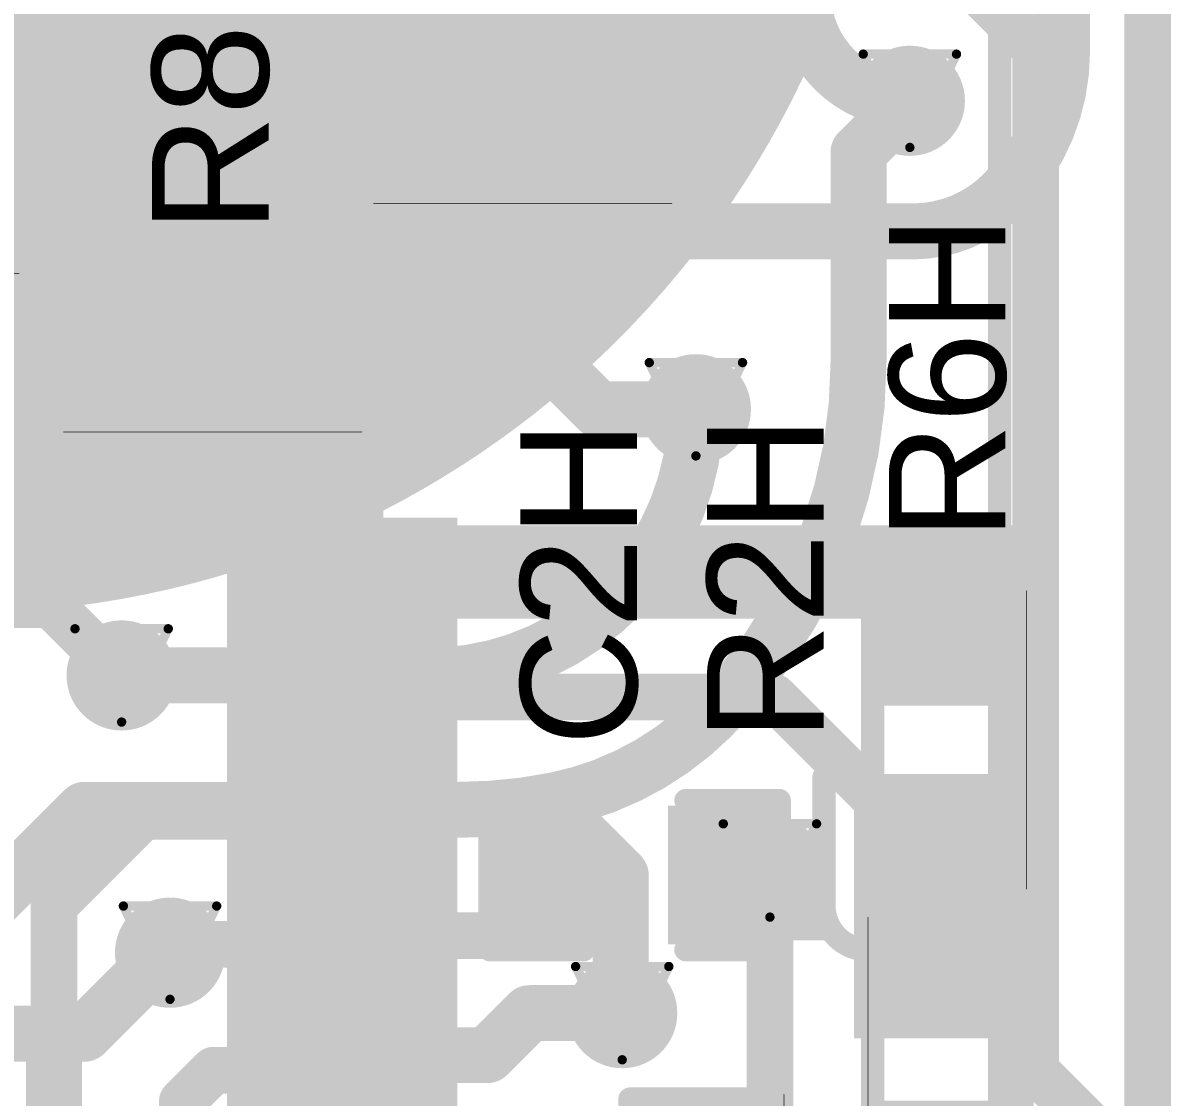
# Model space of a CAD drawing. Header units: inches. Extents: x -3.9 to 9.5, y -7 to 2.6.
# Drawn here: x 4.3443 to 4.5905, y -4.7644 to -4.5341 of the extents above; entities that cross this region are included whole.
import ezdxf

# ---------------------------------------------------------------- set-up
doc = ezdxf.new("R2010")
doc.units = ezdxf.units.IN
doc.header["$MEASUREMENT"] = 0
for name, color, linetype in [('Board Outline', 216, 'Continuous'), ('Bottom Layer', 5, 'Continuous'), ('Bottom Overlay', 54, 'Continuous'), ('Bottom Paste', 16, 'Continuous'), ('Bottom Solder', 6, 'Continuous'), ('Dimension', 6, 'Continuous'), ('Drill Drawing', 1, 'Continuous'), ('Top Layer', 1, 'Continuous'), ('Top Overlay', 2, 'Continuous'), ('Top Paste', 8, 'Continuous'), ('Top Solder', 216, 'Continuous'), ('Via Holes', 16, 'Continuous')]:
    doc.layers.add(name, color=color, linetype=linetype)
doc.styles.add('Arial', font='', dxfattribs={"height": 0.2})
doc.styles.get('Arial').set_extended_font_data('Arial')

# ---------------------------------------------------------------- blocks, each defined once
blk = doc.blocks.new('14_TSSOP_34')
at = {"layer": 'Top Layer'}
for points in [[(-0.1299212, 0.03444885), (-0.0885826, 0.03444885), (-0.0885826, 0.01673235), (-0.1299212, 0.01673235)], [(-0.1299212, 0.00885825), (-0.0885826, 0.00885825), (-0.0885826, -0.00885825), (-0.1299212, -0.00885825)], [(-0.1299212, -0.01673225), (-0.0885826, -0.01673225), (-0.0885826, -0.03444875), (-0.1299212, -0.03444875)], [(-0.1299212, -0.04232285), (-0.0885826, -0.04232285), (-0.0885826, -0.06003935), (-0.1299212, -0.06003935)], [(-0.1299212, -0.06791335), (-0.0885826, -0.06791335), (-0.0885826, -0.08562985), (-0.1299212, -0.08562985)]]:
    blk.add_hatch(color=1, dxfattribs=at).paths.add_polyline_path(points)
at = {"layer": 'Top Paste'}
for points in [[(-0.1299212, 0.03444885), (-0.0885826, 0.03444885), (-0.0885826, 0.01673235), (-0.1299212, 0.01673235)], [(-0.1299212, 0.00885825), (-0.0885826, 0.00885825), (-0.0885826, -0.00885825), (-0.1299212, -0.00885825)], [(-0.1299212, -0.01673225), (-0.0885826, -0.01673225), (-0.0885826, -0.03444875), (-0.1299212, -0.03444875)], [(-0.1299212, -0.04232285), (-0.0885826, -0.04232285), (-0.0885826, -0.06003935), (-0.1299212, -0.06003935)], [(-0.1299212, -0.06791335), (-0.0885826, -0.06791335), (-0.0885826, -0.08562985), (-0.1299212, -0.08562985)]]:
    blk.add_hatch(color=8, dxfattribs=at).paths.add_polyline_path(points)
at = {"layer": 'Top Solder'}
for points in [[(-0.1339212, 0.03844885), (-0.0845826, 0.03844885), (-0.0845826, 0.01273235), (-0.1339212, 0.01273235)], [(-0.1339212, 0.01285825), (-0.0845826, 0.01285825), (-0.0845826, -0.01285825), (-0.1339212, -0.01285825)], [(-0.1339212, -0.01273225), (-0.0845826, -0.01273225), (-0.0845826, -0.03844875), (-0.1339212, -0.03844875)], [(-0.1339212, -0.03832285), (-0.0845826, -0.03832285), (-0.0845826, -0.06403935), (-0.1339212, -0.06403935)], [(-0.1339212, -0.06391335), (-0.0845826, -0.06391335), (-0.0845826, -0.08962985), (-0.1339212, -0.08962985)]]:
    blk.add_hatch(color=216, dxfattribs=at).paths.add_polyline_path(points)
at = {"layer": 'Top Overlay'}
for points in [[(-0.09, -0.0919999, 0.005, 0.005, 0), (-0.09, -0.0999999, 0.005, 0.005, 0)], [(0.0900001, -0.0999999, 0.005, 0.005, 0), (-0.09, -0.0999999, 0.005, 0.005, 0)]]:
    blk.add_lwpolyline(points, format="xyseb", dxfattribs=at)
for points in [[(-0.09125, -0.0919999, 0.0025, 0.0025, 1), (-0.08875, -0.0919999, 0.0025, 0.0025, 1)], [(-0.09125, -0.0999999, 0.0025, 0.0025, 1), (-0.08875, -0.0999999, 0.0025, 0.0025, 1)], [(-0.09125, -0.0999999, 0.0025, 0.0025, 1), (-0.08875, -0.0999999, 0.0025, 0.0025, 1)]]:
    blk.add_lwpolyline(points, format="xyseb", close=True, dxfattribs=at)
blk = doc.blocks.new('S______B______0402_48')
at = {"layer": 'Top Layer'}
for points in [[(-0.0275, -0.0125), (-0.0275, 0.0125), (-0.009499999999999998, 0.0125), (-0.009500000000000001, -0.0125)], [(0.009499999999999998, -0.0125), (0.009500000000000001, 0.0125), (0.0275, 0.0125), (0.0275, -0.0125)]]:
    blk.add_hatch(color=1, dxfattribs=at).paths.add_polyline_path(points)
at = {"layer": 'Top Paste'}
for points in [[(-0.0275, -0.0125), (-0.0275, 0.0125), (-0.009499999999999998, 0.0125), (-0.009500000000000001, -0.0125)], [(0.009499999999999998, -0.0125), (0.009500000000000001, 0.0125), (0.0275, 0.0125), (0.0275, -0.0125)]]:
    blk.add_hatch(color=8, dxfattribs=at).paths.add_polyline_path(points)
at = {"layer": 'Top Solder'}
for points in [[(-0.0296654, -0.0146654), (-0.0296654, 0.0146654), (-0.007334599999999998, 0.0146654), (-0.007334600000000002, -0.0146654)], [(0.007334599999999998, -0.0146654), (0.007334600000000002, 0.0146654), (0.0296654, 0.0146654), (0.0296654, -0.0146654)]]:
    blk.add_hatch(color=216, dxfattribs=at).paths.add_polyline_path(points)
at = {"layer": 'Top Overlay'}
for points in [[(-0.031, -0.016, 0.005, 0.005, 0), (-0.031, 0.016, 0.005, 0.005, 0)], [(-0.031, 0.016, 0.005, 0.005, 0), (0.031, 0.016, 0.005, 0.005, 0)], [(0.031, -0.016, 0.005, 0.005, 0), (0.031, 0.016, 0.005, 0.005, 0)], [(-0.031, -0.016, 0.005, 0.005, 0), (0.031, -0.016, 0.005, 0.005, 0)], [(-0.032, -0.017, 0.000127, 0.000127, 0), (0.032, -0.017, 0.000127, 0.000127, 0)]]:
    blk.add_lwpolyline(points, format="xyseb", dxfattribs=at)
for points in [[(-0.03225, 0.016, 0.0025, 0.0025, 1), (-0.02975, 0.016, 0.0025, 0.0025, 1)], [(-0.03225, 0.016, 0.0025, 0.0025, 1), (-0.02975, 0.016, 0.0025, 0.0025, 1)], [(0.02975, 0.016, 0.0025, 0.0025, 1), (0.03225, 0.016, 0.0025, 0.0025, 1)], [(0.02975, 0.016, 0.0025, 0.0025, 1), (0.03225, 0.016, 0.0025, 0.0025, 1)], [(-0.03225, -0.016, 0.0025, 0.0025, 1), (-0.02975, -0.016, 0.0025, 0.0025, 1)], [(-0.03225, -0.016, 0.0025, 0.0025, 1), (-0.02975, -0.016, 0.0025, 0.0025, 1)], [(0.02975, -0.016, 0.0025, 0.0025, 1), (0.03225, -0.016, 0.0025, 0.0025, 1)], [(0.02975, -0.016, 0.0025, 0.0025, 1), (0.03225, -0.016, 0.0025, 0.0025, 1)], [(-0.0320317, -0.017, 6.35e-05, 6.35e-05, 1), (-0.0319683, -0.017, 6.35e-05, 6.35e-05, 1)], [(0.0319683, -0.017, 6.35e-05, 6.35e-05, 1), (0.0320317, -0.017, 6.35e-05, 6.35e-05, 1)]]:
    blk.add_lwpolyline(points, format="xyseb", close=True, dxfattribs=at)
blk = doc.blocks.new('R__0402_125')
at = {"layer": 'Top Layer'}
for points in [[(-0.0275, -0.0125), (-0.0275, 0.0125), (-0.009499999999999998, 0.0125), (-0.009500000000000001, -0.0125)], [(0.009499999999999998, -0.0125), (0.009500000000000001, 0.0125), (0.0275, 0.0125), (0.0275, -0.0125)]]:
    blk.add_hatch(color=1, dxfattribs=at).paths.add_polyline_path(points)
at = {"layer": 'Top Paste'}
for points in [[(-0.0275, -0.0125), (-0.0275, 0.0125), (-0.009499999999999998, 0.0125), (-0.009500000000000001, -0.0125)], [(0.009499999999999998, -0.0125), (0.009500000000000001, 0.0125), (0.0275, 0.0125), (0.0275, -0.0125)]]:
    blk.add_hatch(color=8, dxfattribs=at).paths.add_polyline_path(points)
at = {"layer": 'Top Solder'}
for points in [[(-0.0315, -0.0165), (-0.0315, 0.0165), (-0.005499999999999999, 0.0165), (-0.005500000000000001, -0.0165)], [(0.005499999999999999, -0.0165), (0.005500000000000001, 0.0165), (0.0315, 0.0165), (0.0315, -0.0165)]]:
    blk.add_hatch(color=216, dxfattribs=at).paths.add_polyline_path(points)
at = {"layer": 'Top Overlay'}
for points in [[(-0.031, -0.016, 0.005, 0.005, 0), (-0.031, 0.016, 0.005, 0.005, 0)], [(-0.031, 0.016, 0.005, 0.005, 0), (0.031, 0.016, 0.005, 0.005, 0)], [(0.031, -0.016, 0.005, 0.005, 0), (0.031, 0.016, 0.005, 0.005, 0)], [(-0.031, -0.016, 0.005, 0.005, 0), (0.031, -0.016, 0.005, 0.005, 0)], [(-0.032, -0.017, 0.000127, 0.000127, 0), (0.032, -0.017, 0.000127, 0.000127, 0)]]:
    blk.add_lwpolyline(points, format="xyseb", dxfattribs=at)
for points in [[(-0.03225, 0.016, 0.0025, 0.0025, 1), (-0.02975, 0.016, 0.0025, 0.0025, 1)], [(-0.03225, 0.016, 0.0025, 0.0025, 1), (-0.02975, 0.016, 0.0025, 0.0025, 1)], [(0.02975, 0.016, 0.0025, 0.0025, 1), (0.03225, 0.016, 0.0025, 0.0025, 1)], [(0.02975, 0.016, 0.0025, 0.0025, 1), (0.03225, 0.016, 0.0025, 0.0025, 1)], [(-0.03225, -0.016, 0.0025, 0.0025, 1), (-0.02975, -0.016, 0.0025, 0.0025, 1)], [(-0.03225, -0.016, 0.0025, 0.0025, 1), (-0.02975, -0.016, 0.0025, 0.0025, 1)], [(0.02975, -0.016, 0.0025, 0.0025, 1), (0.03225, -0.016, 0.0025, 0.0025, 1)], [(0.02975, -0.016, 0.0025, 0.0025, 1), (0.03225, -0.016, 0.0025, 0.0025, 1)], [(-0.0320317, -0.017, 6.35e-05, 6.35e-05, 1), (-0.0319683, -0.017, 6.35e-05, 6.35e-05, 1)], [(0.0319683, -0.017, 6.35e-05, 6.35e-05, 1), (0.0320317, -0.017, 6.35e-05, 6.35e-05, 1)]]:
    blk.add_lwpolyline(points, format="xyseb", close=True, dxfattribs=at)
blk = doc.blocks.new('R__0402_132')
at = {"layer": 'Top Layer'}
for points in [[(-0.0275, -0.0125), (-0.0275, 0.0125), (-0.009499999999999998, 0.0125), (-0.009500000000000001, -0.0125)], [(0.009499999999999998, -0.0125), (0.009500000000000001, 0.0125), (0.0275, 0.0125), (0.0275, -0.0125)]]:
    blk.add_hatch(color=1, dxfattribs=at).paths.add_polyline_path(points)
at = {"layer": 'Top Paste'}
for points in [[(-0.0275, -0.0125), (-0.0275, 0.0125), (-0.009499999999999998, 0.0125), (-0.009500000000000001, -0.0125)], [(0.009499999999999998, -0.0125), (0.009500000000000001, 0.0125), (0.0275, 0.0125), (0.0275, -0.0125)]]:
    blk.add_hatch(color=8, dxfattribs=at).paths.add_polyline_path(points)
at = {"layer": 'Top Solder'}
for points in [[(-0.0315, -0.0165), (-0.0315, 0.0165), (-0.005499999999999999, 0.0165), (-0.005500000000000001, -0.0165)], [(0.005499999999999999, -0.0165), (0.005500000000000001, 0.0165), (0.0315, 0.0165), (0.0315, -0.0165)]]:
    blk.add_hatch(color=216, dxfattribs=at).paths.add_polyline_path(points)
at = {"layer": 'Top Overlay'}
for points in [[(-0.031, 0.016, 0.005, 0.005, 0), (-0.031, -0.016, 0.005, 0.005, 0)], [(0.031, 0.016, 0.005, 0.005, 0), (-0.031, 0.016, 0.005, 0.005, 0)], [(0.031, 0.016, 0.005, 0.005, 0), (0.031, -0.016, 0.005, 0.005, 0)], [(0.031, -0.016, 0.005, 0.005, 0), (-0.031, -0.016, 0.005, 0.005, 0)], [(0.032, -0.017, 0.000127, 0.000127, 0), (-0.032, -0.017, 0.000127, 0.000127, 0)]]:
    blk.add_lwpolyline(points, format="xyseb", dxfattribs=at)
for points in [[(-0.03225, 0.016, 0.0025, 0.0025, 1), (-0.02975, 0.016, 0.0025, 0.0025, 1)], [(-0.03225, 0.016, 0.0025, 0.0025, 1), (-0.02975, 0.016, 0.0025, 0.0025, 1)], [(0.02975, 0.016, 0.0025, 0.0025, 1), (0.03225, 0.016, 0.0025, 0.0025, 1)], [(0.02975, 0.016, 0.0025, 0.0025, 1), (0.03225, 0.016, 0.0025, 0.0025, 1)], [(-0.03225, -0.016, 0.0025, 0.0025, 1), (-0.02975, -0.016, 0.0025, 0.0025, 1)], [(-0.03225, -0.016, 0.0025, 0.0025, 1), (-0.02975, -0.016, 0.0025, 0.0025, 1)], [(0.02975, -0.016, 0.0025, 0.0025, 1), (0.03225, -0.016, 0.0025, 0.0025, 1)], [(0.02975, -0.016, 0.0025, 0.0025, 1), (0.03225, -0.016, 0.0025, 0.0025, 1)], [(-0.0320317, -0.017, 6.35e-05, 6.35e-05, 1), (-0.0319683, -0.017, 6.35e-05, 6.35e-05, 1)], [(0.0319683, -0.017, 6.35e-05, 6.35e-05, 1), (0.0320317, -0.017, 6.35e-05, 6.35e-05, 1)]]:
    blk.add_lwpolyline(points, format="xyseb", close=True, dxfattribs=at)
blk = doc.blocks.new('R___0402_139')
at = {"layer": 'Top Layer'}
for points in [[(-0.0275, -0.0125), (-0.0275, 0.0125), (-0.009499999999999998, 0.0125), (-0.009500000000000001, -0.0125)], [(0.009499999999999998, -0.0125), (0.009500000000000001, 0.0125), (0.0275, 0.0125), (0.0275, -0.0125)]]:
    blk.add_hatch(color=1, dxfattribs=at).paths.add_polyline_path(points)
at = {"layer": 'Top Paste'}
for points in [[(-0.0275, -0.0125), (-0.0275, 0.0125), (-0.009499999999999998, 0.0125), (-0.009500000000000001, -0.0125)], [(0.009499999999999998, -0.0125), (0.009500000000000001, 0.0125), (0.0275, 0.0125), (0.0275, -0.0125)]]:
    blk.add_hatch(color=8, dxfattribs=at).paths.add_polyline_path(points)
at = {"layer": 'Top Solder'}
for points in [[(-0.0296654, -0.0146654), (-0.0296654, 0.0146654), (-0.007334599999999998, 0.0146654), (-0.007334600000000002, -0.0146654)], [(0.007334599999999998, -0.0146654), (0.007334600000000002, 0.0146654), (0.0296654, 0.0146654), (0.0296654, -0.0146654)]]:
    blk.add_hatch(color=216, dxfattribs=at).paths.add_polyline_path(points)
at = {"layer": 'Top Overlay'}
for points in [[(-0.031, 0.016, 0.005, 0.005, 0), (-0.031, -0.016, 0.005, 0.005, 0)], [(-0.031, 0.016, 0.005, 0.005, 0), (0.031, 0.016, 0.005, 0.005, 0)], [(0.031, 0.016, 0.005, 0.005, 0), (0.031, -0.016, 0.005, 0.005, 0)], [(-0.031, -0.016, 0.005, 0.005, 0), (0.031, -0.016, 0.005, 0.005, 0)], [(-0.032, -0.017, 0.000127, 0.000127, 0), (0.032, -0.017, 0.000127, 0.000127, 0)]]:
    blk.add_lwpolyline(points, format="xyseb", dxfattribs=at)
for points in [[(-0.03225, 0.016, 0.0025, 0.0025, 1), (-0.02975, 0.016, 0.0025, 0.0025, 1)], [(-0.03225, 0.016, 0.0025, 0.0025, 1), (-0.02975, 0.016, 0.0025, 0.0025, 1)], [(0.02975, 0.016, 0.0025, 0.0025, 1), (0.03225, 0.016, 0.0025, 0.0025, 1)], [(0.02975, 0.016, 0.0025, 0.0025, 1), (0.03225, 0.016, 0.0025, 0.0025, 1)], [(-0.03225, -0.016, 0.0025, 0.0025, 1), (-0.02975, -0.016, 0.0025, 0.0025, 1)], [(-0.03225, -0.016, 0.0025, 0.0025, 1), (-0.02975, -0.016, 0.0025, 0.0025, 1)], [(0.02975, -0.016, 0.0025, 0.0025, 1), (0.03225, -0.016, 0.0025, 0.0025, 1)], [(0.02975, -0.016, 0.0025, 0.0025, 1), (0.03225, -0.016, 0.0025, 0.0025, 1)], [(-0.0320317, -0.017, 6.35e-05, 6.35e-05, 1), (-0.0319683, -0.017, 6.35e-05, 6.35e-05, 1)], [(0.0319683, -0.017, 6.35e-05, 6.35e-05, 1), (0.0320317, -0.017, 6.35e-05, 6.35e-05, 1)]]:
    blk.add_lwpolyline(points, format="xyseb", close=True, dxfattribs=at)
blk = doc.blocks.new('R___0402_160')
at = {"layer": 'Top Layer'}
for points in [[(-0.0275, -0.0125), (-0.0275, 0.0125), (-0.009499999999999998, 0.0125), (-0.009500000000000001, -0.0125)], [(0.009499999999999998, -0.0125), (0.009500000000000001, 0.0125), (0.0275, 0.0125), (0.0275, -0.0125)]]:
    blk.add_hatch(color=1, dxfattribs=at).paths.add_polyline_path(points)
at = {"layer": 'Top Paste'}
for points in [[(-0.0275, -0.0125), (-0.0275, 0.0125), (-0.009499999999999998, 0.0125), (-0.009500000000000001, -0.0125)], [(0.009499999999999998, -0.0125), (0.009500000000000001, 0.0125), (0.0275, 0.0125), (0.0275, -0.0125)]]:
    blk.add_hatch(color=8, dxfattribs=at).paths.add_polyline_path(points)
at = {"layer": 'Top Solder'}
for points in [[(-0.0296654, -0.0146654), (-0.0296654, 0.0146654), (-0.007334599999999998, 0.0146654), (-0.007334600000000002, -0.0146654)], [(0.007334599999999998, -0.0146654), (0.007334600000000002, 0.0146654), (0.0296654, 0.0146654), (0.0296654, -0.0146654)]]:
    blk.add_hatch(color=216, dxfattribs=at).paths.add_polyline_path(points)
at = {"layer": 'Top Overlay'}
for points in [[(-0.031, 0.016, 0.005, 0.005, 0), (-0.031, -0.016, 0.005, 0.005, 0)], [(-0.031, 0.016, 0.005, 0.005, 0), (0.031, 0.016, 0.005, 0.005, 0)], [(0.031, 0.016, 0.005, 0.005, 0), (0.031, -0.016, 0.005, 0.005, 0)], [(-0.031, -0.016, 0.005, 0.005, 0), (0.031, -0.016, 0.005, 0.005, 0)], [(-0.032, -0.017, 0.000127, 0.000127, 0), (0.032, -0.017, 0.000127, 0.000127, 0)]]:
    blk.add_lwpolyline(points, format="xyseb", dxfattribs=at)
for points in [[(-0.03225, 0.016, 0.0025, 0.0025, 1), (-0.02975, 0.016, 0.0025, 0.0025, 1)], [(-0.03225, 0.016, 0.0025, 0.0025, 1), (-0.02975, 0.016, 0.0025, 0.0025, 1)], [(0.02975, 0.016, 0.0025, 0.0025, 1), (0.03225, 0.016, 0.0025, 0.0025, 1)], [(0.02975, 0.016, 0.0025, 0.0025, 1), (0.03225, 0.016, 0.0025, 0.0025, 1)], [(-0.03225, -0.016, 0.0025, 0.0025, 1), (-0.02975, -0.016, 0.0025, 0.0025, 1)], [(-0.03225, -0.016, 0.0025, 0.0025, 1), (-0.02975, -0.016, 0.0025, 0.0025, 1)], [(0.02975, -0.016, 0.0025, 0.0025, 1), (0.03225, -0.016, 0.0025, 0.0025, 1)], [(0.02975, -0.016, 0.0025, 0.0025, 1), (0.03225, -0.016, 0.0025, 0.0025, 1)], [(-0.0320317, -0.017, 6.35e-05, 6.35e-05, 1), (-0.0319683, -0.017, 6.35e-05, 6.35e-05, 1)], [(0.0319683, -0.017, 6.35e-05, 6.35e-05, 1), (0.0320317, -0.017, 6.35e-05, 6.35e-05, 1)]]:
    blk.add_lwpolyline(points, format="xyseb", close=True, dxfattribs=at)
blk = doc.blocks.new('R___0402_167')
at = {"layer": 'Top Layer'}
for points in [[(-0.0275, -0.0125), (-0.0275, 0.0125), (-0.009500000000000003, 0.0125), (-0.009499999999999996, -0.0125)], [(0.009500000000000003, -0.0125), (0.009499999999999996, 0.0125), (0.0275, 0.0125), (0.0275, -0.0125)]]:
    blk.add_hatch(color=1, dxfattribs=at).paths.add_polyline_path(points)
at = {"layer": 'Top Paste'}
for points in [[(-0.0275, -0.0125), (-0.0275, 0.0125), (-0.009500000000000003, 0.0125), (-0.009499999999999996, -0.0125)], [(0.009500000000000003, -0.0125), (0.009499999999999996, 0.0125), (0.0275, 0.0125), (0.0275, -0.0125)]]:
    blk.add_hatch(color=8, dxfattribs=at).paths.add_polyline_path(points)
at = {"layer": 'Top Solder'}
for points in [[(-0.0296654, -0.0146654), (-0.0296654, 0.0146654), (-0.007334600000000003, 0.0146654), (-0.007334599999999997, -0.0146654)], [(0.007334600000000003, -0.0146654), (0.007334599999999997, 0.0146654), (0.0296654, 0.0146654), (0.0296654, -0.0146654)]]:
    blk.add_hatch(color=216, dxfattribs=at).paths.add_polyline_path(points)
at = {"layer": 'Top Overlay'}
for points in [[(-0.031, -0.016, 0.005, 0.005, 0), (-0.031, 0.016, 0.005, 0.005, 0)], [(0.031, 0.016, 0.005, 0.005, 0), (-0.031, 0.016, 0.005, 0.005, 0)], [(0.031, -0.016, 0.005, 0.005, 0), (0.031, 0.016, 0.005, 0.005, 0)], [(0.031, -0.016, 0.005, 0.005, 0), (-0.031, -0.016, 0.005, 0.005, 0)], [(0.032, -0.017, 0.000127, 0.000127, 0), (-0.032, -0.017, 0.000127, 0.000127, 0)]]:
    blk.add_lwpolyline(points, format="xyseb", dxfattribs=at)
for points in [[(-0.03225, 0.016, 0.0025, 0.0025, 1), (-0.02975, 0.016, 0.0025, 0.0025, 1)], [(-0.03225, 0.016, 0.0025, 0.0025, 1), (-0.02975, 0.016, 0.0025, 0.0025, 1)], [(0.02975, 0.016, 0.0025, 0.0025, 1), (0.03225, 0.016, 0.0025, 0.0025, 1)], [(0.02975, 0.016, 0.0025, 0.0025, 1), (0.03225, 0.016, 0.0025, 0.0025, 1)], [(-0.03225, -0.016, 0.0025, 0.0025, 1), (-0.02975, -0.016, 0.0025, 0.0025, 1)], [(-0.03225, -0.016, 0.0025, 0.0025, 1), (-0.02975, -0.016, 0.0025, 0.0025, 1)], [(0.02975, -0.016, 0.0025, 0.0025, 1), (0.03225, -0.016, 0.0025, 0.0025, 1)], [(0.02975, -0.016, 0.0025, 0.0025, 1), (0.03225, -0.016, 0.0025, 0.0025, 1)], [(-0.0320317, -0.017, 6.35e-05, 6.35e-05, 1), (-0.0319683, -0.017, 6.35e-05, 6.35e-05, 1)], [(0.0319683, -0.017, 6.35e-05, 6.35e-05, 1), (0.0320317, -0.017, 6.35e-05, 6.35e-05, 1)]]:
    blk.add_lwpolyline(points, format="xyseb", close=True, dxfattribs=at)
blk = doc.blocks.new('_EMG________B_195')
at = {"layer": 'Bottom Layer'}
h = blk.add_hatch(color=5, dxfattribs=at)
edge = h.paths.add_edge_path()
edge.add_arc((-1.1e-06, 0.3931962), 0.1968504, 0, 360)
at = {"layer": 'Bottom Paste'}
h = blk.add_hatch(color=16, dxfattribs=at)
edge = h.paths.add_edge_path()
edge.add_arc((-1.1e-06, 0.3931962), 0.1968504, 0, 360)
at = {"layer": 'Bottom Solder'}
h = blk.add_hatch(color=6, dxfattribs=at)
edge = h.paths.add_edge_path()
edge.add_arc((-1.1e-06, 0.3931962), 0.2008504, 0, 360)
at = {"layer": 'Bottom Overlay'}
blk.add_lwpolyline([(0.2237505, -0.4317177, 0.005, 0.005, 0), (0.2237505, 0.4317242, 0.005, 0.005, 0)], format="xyseb", dxfattribs=at)
blk = doc.blocks.new('C___0402_251')
at = {"layer": 'Top Layer'}
for points in [[(-0.0275, -0.0125), (-0.0275, 0.0125), (-0.009499999999999998, 0.0125), (-0.009500000000000001, -0.0125)], [(0.009499999999999998, -0.0125), (0.009500000000000001, 0.0125), (0.0275, 0.0125), (0.0275, -0.0125)]]:
    blk.add_hatch(color=1, dxfattribs=at).paths.add_polyline_path(points)
at = {"layer": 'Top Paste'}
for points in [[(-0.0275, -0.0125), (-0.0275, 0.0125), (-0.009499999999999998, 0.0125), (-0.009500000000000001, -0.0125)], [(0.009499999999999998, -0.0125), (0.009500000000000001, 0.0125), (0.0275, 0.0125), (0.0275, -0.0125)]]:
    blk.add_hatch(color=8, dxfattribs=at).paths.add_polyline_path(points)
at = {"layer": 'Top Solder'}
for points in [[(-0.0298622, -0.0148622), (-0.0298622, 0.0148622), (-0.007137799999999999, 0.0148622), (-0.007137800000000001, -0.0148622)], [(0.007137799999999999, -0.0148622), (0.007137800000000001, 0.0148622), (0.0298622, 0.0148622), (0.0298622, -0.0148622)]]:
    blk.add_hatch(color=216, dxfattribs=at).paths.add_polyline_path(points)
at = {"layer": 'Top Overlay'}
for points in [[(-0.031, 0.016, 0.005, 0.005, 0), (-0.011, 0.016, 0.005, 0.005, 0)], [(-0.031, -0.016, 0.005, 0.005, 0), (-0.031, 0.016, 0.005, 0.005, 0)], [(0.011, 0.016, 0.005, 0.005, 0), (0.031, 0.016, 0.005, 0.005, 0)], [(0.031, -0.016, 0.005, 0.005, 0), (0.031, 0.016, 0.005, 0.005, 0)], [(-0.031, -0.016, 0.005, 0.005, 0), (-0.011, -0.016, 0.005, 0.005, 0)], [(0.011, -0.016, 0.005, 0.005, 0), (0.031, -0.016, 0.005, 0.005, 0)]]:
    blk.add_lwpolyline(points, format="xyseb", dxfattribs=at)
for points in [[(-0.03225, 0.016, 0.0025, 0.0025, 1), (-0.02975, 0.016, 0.0025, 0.0025, 1)], [(-0.03225, 0.016, 0.0025, 0.0025, 1), (-0.02975, 0.016, 0.0025, 0.0025, 1)], [(-0.01225, 0.016, 0.0025, 0.0025, 1), (-0.00975, 0.016, 0.0025, 0.0025, 1)], [(0.00975, 0.016, 0.0025, 0.0025, 1), (0.01225, 0.016, 0.0025, 0.0025, 1)], [(0.02975, 0.016, 0.0025, 0.0025, 1), (0.03225, 0.016, 0.0025, 0.0025, 1)], [(0.02975, 0.016, 0.0025, 0.0025, 1), (0.03225, 0.016, 0.0025, 0.0025, 1)], [(-0.03225, -0.016, 0.0025, 0.0025, 1), (-0.02975, -0.016, 0.0025, 0.0025, 1)], [(-0.03225, -0.016, 0.0025, 0.0025, 1), (-0.02975, -0.016, 0.0025, 0.0025, 1)], [(-0.01225, -0.016, 0.0025, 0.0025, 1), (-0.00975, -0.016, 0.0025, 0.0025, 1)], [(0.00975, -0.016, 0.0025, 0.0025, 1), (0.01225, -0.016, 0.0025, 0.0025, 1)], [(0.02975, -0.016, 0.0025, 0.0025, 1), (0.03225, -0.016, 0.0025, 0.0025, 1)], [(0.02975, -0.016, 0.0025, 0.0025, 1), (0.03225, -0.016, 0.0025, 0.0025, 1)]]:
    blk.add_lwpolyline(points, format="xyseb", close=True, dxfattribs=at)

msp = doc.modelspace()

# ---------------------------------------------------------------- hatches: boundary and pattern name
at = {"layer": 'Bottom Layer'}
h = msp.add_hatch(color=5, dxfattribs=at)
edge = h.paths.add_edge_path()
edge.add_arc((4.5344524, -4.5507845), 0.011811, 0, 360)
h = msp.add_hatch(color=5, dxfattribs=at)
edge = h.paths.add_edge_path()
edge.add_arc((4.4885799, -4.616912), 0.011811, 0, 360)
h = msp.add_hatch(color=5, dxfattribs=at)
edge = h.paths.add_edge_path()
edge.add_arc((4.3654523, -4.6739735), 0.011811, 0, 360)
h = msp.add_hatch(color=5, dxfattribs=at)
edge = h.paths.add_edge_path()
edge.add_arc((4.5044524, -4.7157845), 0.011811, 0, 360)
h = msp.add_hatch(color=5, dxfattribs=at)
edge = h.paths.add_edge_path()
edge.add_arc((4.3758304, -4.7334065), 0.011811, 0, 360)
h = msp.add_hatch(color=5, dxfattribs=at)
edge = h.paths.add_edge_path()
edge.add_arc((4.4727797, -4.74637), 0.011811, 0, 360)
at = {"layer": 'Top Layer'}
for points in [[(4.4594524, -4.5847845), (4.4934524, -4.5847845), (4.4934524, -4.4427845), (4.4594524, -4.4427845)], [(4.3194723, -4.6177845), (4.3754723, -4.6177845), (4.3754723, -4.5717845), (4.3194723, -4.5717845)], [(4.3905665, -4.6603987), (4.4215665, -4.6603987), (4.4215665, -4.5917845), (4.3905665, -4.5917845)], [(4.3914524, -4.6617845), (4.5574524, -4.6617845), (4.5574524, -4.6417845), (4.3914524, -4.6417845)], [(4.5264524, -4.6797845), (4.5574524, -4.6797845), (4.5574524, -4.6417845), (4.5264524, -4.6417845)], [(4.5224524, -4.7517845), (4.5614722, -4.7517845), (4.5614722, -4.6957845), (4.5224524, -4.6957845)], [(4.4854524, -4.7307845), (4.5164524, -4.7307845), (4.5164524, -4.7087845), (4.4854524, -4.7087845)]]:
    msp.add_hatch(color=1, dxfattribs=at).paths.add_polyline_path(points)
h = msp.add_hatch(color=1, dxfattribs=at)
edge = h.paths.add_edge_path()
edge.add_arc((4.5344524, -4.5507845), 0.011811, 0, 360)
h = msp.add_hatch(color=1, dxfattribs=at)
edge = h.paths.add_edge_path()
edge.add_arc((4.4885799, -4.616912), 0.011811, 0, 360)
h = msp.add_hatch(color=1, dxfattribs=at)
edge = h.paths.add_edge_path()
edge.add_arc((4.3654523, -4.6739735), 0.011811, 0, 360)
h = msp.add_hatch(color=1, dxfattribs=at)
edge = h.paths.add_edge_path()
edge.add_arc((4.5044524, -4.7157845), 0.011811, 0, 360)
h = msp.add_hatch(color=1, dxfattribs=at)
edge = h.paths.add_edge_path()
edge.add_arc((4.3758304, -4.7334065), 0.011811, 0, 360)
h = msp.add_hatch(color=1, dxfattribs=at)
edge = h.paths.add_edge_path()
edge.add_arc((4.4727797, -4.74637), 0.011811, 0, 360)
at = {"layer": 'Via Holes'}
h = msp.add_hatch(color=7, dxfattribs=at)
edge = h.paths.add_edge_path()
edge.add_arc((4.5344524, -4.5507845), 0.0059055, 0, 360)
h = msp.add_hatch(color=7, dxfattribs=at)
edge = h.paths.add_edge_path()
edge.add_arc((4.4885799, -4.616912), 0.0059055, 0, 360)
h = msp.add_hatch(color=7, dxfattribs=at)
edge = h.paths.add_edge_path()
edge.add_arc((4.3654523, -4.6739735), 0.0059055, 0, 360)
h = msp.add_hatch(color=7, dxfattribs=at)
edge = h.paths.add_edge_path()
edge.add_arc((4.5044524, -4.7157845), 0.0059055, 0, 360)
h = msp.add_hatch(color=7, dxfattribs=at)
edge = h.paths.add_edge_path()
edge.add_arc((4.3758304, -4.7334065), 0.0059055, 0, 360)
h = msp.add_hatch(color=7, dxfattribs=at)
edge = h.paths.add_edge_path()
edge.add_arc((4.4727797, -4.74637), 0.0059055, 0, 360)

# ---------------------------------------------------------------- linework, layer by layer
at = {"layer": 'Board Outline'}
msp.add_lwpolyline([(4.5851977, -4.4218521, 0.005, 0.005, 0), (4.5854524, -5.2837861, 0.005, 0.005, 0)], format="xyseb", dxfattribs=at)
at = {"layer": 'Bottom Layer'}
for points in [[(4.5376439, -4.515976, 0.01, 0.01, 0), (4.5614524, -4.5397845, 0.01, 0.01, 0)], [(4.5614524, -4.7587845, 0.01, 0.01, 0), (4.5614524, -4.5397845, 0.01, 0.01, 0)], [(4.5234524, -4.5617845, 0.012, 0.012, 0), (4.5344524, -4.5507845, 0.012, 0.012, 0)], [(4.5234524, -4.6067845, 0.012, 0.012, 0), (4.5234524, -4.5617845, 0.012, 0.012, 0)], [(4.5234523, -4.6067845, 0.012, 0.012, -0.1989125263863488), (4.4920061, -4.6827013, 0.012, 0.012, 0)], [(4.5234523, -4.6067843, 0.012, 0.012, 0), (4.5234524, -4.6067845, 0.012, 0.012, 0)], [(4.4885798, -4.6169121, 0.012, 0.012, -0.4270878916313132), (4.4289655, -4.6739734, 0.012, 0.012, 0)], [(4.3654523, -4.6739735, 0.012, 0.012, 0), (4.4289655, -4.6739735, 0.012, 0.012, 0)], [(4.492006, -4.6827012, 0.012, 0.012, -0.148564960921122), (4.4581676, -4.700769, 0.012, 0.012, 0)], [(4.4581678, -4.7007692, 0.012, 0.012, -0.04890308047018044), (4.4376122, -4.7027845, 0.012, 0.012, 0)], [(4.3376415, -4.7225955, 0.012, 0.012, 0), (4.3574525, -4.7027845, 0.012, 0.012, 0)], [(4.3574525, -4.7027845, 0.012, 0.012, 0), (4.4354121, -4.7027845, 0.012, 0.012, 0)], [(4.4585951, -4.7029272, 0.012, 0.012, 0), (4.4724694, -4.7168015, 0.012, 0.012, 0)], [(4.4724694, -4.7460597, 0.012, 0.012, 0), (4.4724694, -4.7168015, 0.012, 0.012, 0)], [(4.5044524, -4.7717845, 0.01, 0.01, 0), (4.5044524, -4.7157845, 0.01, 0.01, 0)], [(4.3574723, -4.7507845, 0.012, 0.012, 0), (4.3748503, -4.7334065, 0.012, 0.012, 0)], [(4.3748503, -4.7334065, 0.012, 0.012, 0), (4.3758304, -4.7334065, 0.012, 0.012, 0)], [(4.4724694, -4.7460597, 0.012, 0.012, 0), (4.4727797, -4.74637, 0.012, 0.012, 0)], [(4.1796973, -4.7507845, 0.012, 0.012, 0), (4.3574723, -4.7507845, 0.012, 0.012, 0)], [(4.5614524, -4.7587845, 0.01, 0.01, 0), (4.5724088, -4.7697409, 0.01, 0.01, 0)]]:
    msp.add_lwpolyline(points, format="xyseb", dxfattribs=at)
for points in [[(4.5589524, -4.5397845, 0.005, 0.005, 1), (4.5639524, -4.5397845, 0.005, 0.005, 1)], [(4.5589524, -4.5397845, 0.005, 0.005, 1), (4.5639524, -4.5397845, 0.005, 0.005, 1)], [(4.5314524, -4.5507845, 0.006, 0.006, 1), (4.5374524, -4.5507845, 0.006, 0.006, 1)], [(4.5204524, -4.5617845, 0.006, 0.006, 1), (4.5264524, -4.5617845, 0.006, 0.006, 1)], [(4.5204524, -4.5617845, 0.006, 0.006, 1), (4.5264524, -4.5617845, 0.006, 0.006, 1)], [(4.5204523, -4.6067843, 0.006, 0.006, 1), (4.5264523, -4.6067843, 0.006, 0.006, 1)], [(4.5204523, -4.6067845, 0.006, 0.006, 1), (4.5264523, -4.6067845, 0.006, 0.006, 1)], [(4.5204524, -4.6067845, 0.006, 0.006, 1), (4.5264524, -4.6067845, 0.006, 0.006, 1)], [(4.5204524, -4.6067845, 0.006, 0.006, 1), (4.5264524, -4.6067845, 0.006, 0.006, 1)], [(4.4855798, -4.6169121, 0.006, 0.006, 1), (4.4915798, -4.6169121, 0.006, 0.006, 1)], [(4.3624523, -4.6739735, 0.006, 0.006, 1), (4.3684523, -4.6739735, 0.006, 0.006, 1)], [(4.4259655, -4.6739734, 0.006, 0.006, 1), (4.4319655, -4.6739734, 0.006, 0.006, 1)], [(4.4259655, -4.6739735, 0.006, 0.006, 1), (4.4319655, -4.6739735, 0.006, 0.006, 1)], [(4.489006, -4.6827012, 0.006, 0.006, 1), (4.495006, -4.6827012, 0.006, 0.006, 1)], [(4.4890061, -4.6827013, 0.006, 0.006, 1), (4.4950061, -4.6827013, 0.006, 0.006, 1)], [(4.4551676, -4.700769, 0.006, 0.006, 1), (4.4611676, -4.700769, 0.006, 0.006, 1)], [(4.4551678, -4.7007692, 0.006, 0.006, 1), (4.4611678, -4.7007692, 0.006, 0.006, 1)], [(4.3544525, -4.7027845, 0.006, 0.006, 1), (4.3604525, -4.7027845, 0.006, 0.006, 1)], [(4.3544525, -4.7027845, 0.006, 0.006, 1), (4.3604525, -4.7027845, 0.006, 0.006, 1)], [(4.4324121, -4.7027845, 0.006, 0.006, 1), (4.4384121, -4.7027845, 0.006, 0.006, 1)], [(4.4346122, -4.7027845, 0.006, 0.006, 1), (4.4406122, -4.7027845, 0.006, 0.006, 1)], [(4.4555951, -4.7029272, 0.006, 0.006, 1), (4.4615951, -4.7029272, 0.006, 0.006, 1)], [(4.4694694, -4.7168015, 0.006, 0.006, 1), (4.4754694, -4.7168015, 0.006, 0.006, 1)], [(4.4694694, -4.7168015, 0.006, 0.006, 1), (4.4754694, -4.7168015, 0.006, 0.006, 1)], [(4.5019524, -4.7157845, 0.005, 0.005, 1), (4.5069524, -4.7157845, 0.005, 0.005, 1)], [(4.3718503, -4.7334065, 0.006, 0.006, 1), (4.3778503, -4.7334065, 0.006, 0.006, 1)], [(4.3718503, -4.7334065, 0.006, 0.006, 1), (4.3778503, -4.7334065, 0.006, 0.006, 1)], [(4.3728304, -4.7334065, 0.006, 0.006, 1), (4.3788304, -4.7334065, 0.006, 0.006, 1)], [(4.4694694, -4.7460597, 0.006, 0.006, 1), (4.4754694, -4.7460597, 0.006, 0.006, 1)], [(4.4694694, -4.7460597, 0.006, 0.006, 1), (4.4754694, -4.7460597, 0.006, 0.006, 1)], [(4.4697797, -4.74637, 0.006, 0.006, 1), (4.4757797, -4.74637, 0.006, 0.006, 1)], [(4.3544723, -4.7507845, 0.006, 0.006, 1), (4.3604723, -4.7507845, 0.006, 0.006, 1)], [(4.3544723, -4.7507845, 0.006, 0.006, 1), (4.3604723, -4.7507845, 0.006, 0.006, 1)], [(4.5589524, -4.7587845, 0.005, 0.005, 1), (4.5639524, -4.7587845, 0.005, 0.005, 1)], [(4.5589524, -4.7587845, 0.005, 0.005, 1), (4.5639524, -4.7587845, 0.005, 0.005, 1)]]:
    msp.add_lwpolyline(points, format="xyseb", close=True, dxfattribs=at)
at = {"layer": 'Dimension'}
msp.add_lwpolyline([(4.5854524, -5.2712861, 0.01, 0.01, 0), (4.5854524, 1.62, 0.01, 0.01, 0)], format="xyseb", dxfattribs=at)
at = {"layer": 'Drill Drawing'}
for points in [[(4.5244524, -4.5407845, 0.002, 0.002, 0), (4.5444524, -4.5407845, 0.002, 0.002, 0)], [(4.5244524, -4.5407845, 0.002, 0.002, 0), (4.5344524, -4.5607845, 0.002, 0.002, 0)], [(4.5344524, -4.5607845, 0.002, 0.002, 0), (4.5444524, -4.5407845, 0.002, 0.002, 0)], [(4.4785799, -4.606912, 0.002, 0.002, 0), (4.4985799, -4.606912, 0.002, 0.002, 0)], [(4.4785799, -4.606912, 0.002, 0.002, 0), (4.4885799, -4.626912, 0.002, 0.002, 0)], [(4.4885799, -4.626912, 0.002, 0.002, 0), (4.4985799, -4.606912, 0.002, 0.002, 0)], [(4.3554523, -4.6639735, 0.002, 0.002, 0), (4.3754523, -4.6639735, 0.002, 0.002, 0)], [(4.3554523, -4.6639735, 0.002, 0.002, 0), (4.3654523, -4.6839735, 0.002, 0.002, 0)], [(4.3654523, -4.6839735, 0.002, 0.002, 0), (4.3754523, -4.6639735, 0.002, 0.002, 0)], [(4.4944524, -4.7057845, 0.002, 0.002, 0), (4.5144524, -4.7057845, 0.002, 0.002, 0)], [(4.4944524, -4.7057845, 0.002, 0.002, 0), (4.5044524, -4.7257845, 0.002, 0.002, 0)], [(4.5044524, -4.7257845, 0.002, 0.002, 0), (4.5144524, -4.7057845, 0.002, 0.002, 0)], [(4.3658304, -4.7234065, 0.002, 0.002, 0), (4.3858304, -4.7234065, 0.002, 0.002, 0)], [(4.3658304, -4.7234065, 0.002, 0.002, 0), (4.3758304, -4.7434065, 0.002, 0.002, 0)], [(4.3758304, -4.7434065, 0.002, 0.002, 0), (4.3858304, -4.7234065, 0.002, 0.002, 0)], [(4.4627797, -4.73637, 0.002, 0.002, 0), (4.4827797, -4.73637, 0.002, 0.002, 0)], [(4.4627797, -4.73637, 0.002, 0.002, 0), (4.4727797, -4.75637, 0.002, 0.002, 0)], [(4.4727797, -4.75637, 0.002, 0.002, 0), (4.4827797, -4.73637, 0.002, 0.002, 0)]]:
    msp.add_lwpolyline(points, format="xyseb", dxfattribs=at)
for points in [[(4.5239524, -4.5407845, 0.001, 0.001, 1), (4.5249524, -4.5407845, 0.001, 0.001, 1)], [(4.5239524, -4.5407845, 0.001, 0.001, 1), (4.5249524, -4.5407845, 0.001, 0.001, 1)], [(4.5439524, -4.5407845, 0.001, 0.001, 1), (4.5449524, -4.5407845, 0.001, 0.001, 1)], [(4.5439524, -4.5407845, 0.001, 0.001, 1), (4.5449524, -4.5407845, 0.001, 0.001, 1)], [(4.5339524, -4.5607845, 0.001, 0.001, 1), (4.5349524, -4.5607845, 0.001, 0.001, 1)], [(4.5339524, -4.5607845, 0.001, 0.001, 1), (4.5349524, -4.5607845, 0.001, 0.001, 1)], [(4.4780799, -4.606912, 0.001, 0.001, 1), (4.4790799, -4.606912, 0.001, 0.001, 1)], [(4.4780799, -4.606912, 0.001, 0.001, 1), (4.4790799, -4.606912, 0.001, 0.001, 1)], [(4.4980799, -4.606912, 0.001, 0.001, 1), (4.4990799, -4.606912, 0.001, 0.001, 1)], [(4.4980799, -4.606912, 0.001, 0.001, 1), (4.4990799, -4.606912, 0.001, 0.001, 1)], [(4.4880799, -4.626912, 0.001, 0.001, 1), (4.4890799, -4.626912, 0.001, 0.001, 1)], [(4.4880799, -4.626912, 0.001, 0.001, 1), (4.4890799, -4.626912, 0.001, 0.001, 1)], [(4.3549523, -4.6639735, 0.001, 0.001, 1), (4.3559523, -4.6639735, 0.001, 0.001, 1)], [(4.3549523, -4.6639735, 0.001, 0.001, 1), (4.3559523, -4.6639735, 0.001, 0.001, 1)], [(4.3749523, -4.6639735, 0.001, 0.001, 1), (4.3759523, -4.6639735, 0.001, 0.001, 1)], [(4.3749523, -4.6639735, 0.001, 0.001, 1), (4.3759523, -4.6639735, 0.001, 0.001, 1)], [(4.3649523, -4.6839735, 0.001, 0.001, 1), (4.3659523, -4.6839735, 0.001, 0.001, 1)], [(4.3649523, -4.6839735, 0.001, 0.001, 1), (4.3659523, -4.6839735, 0.001, 0.001, 1)], [(4.4939524, -4.7057845, 0.001, 0.001, 1), (4.4949524, -4.7057845, 0.001, 0.001, 1)], [(4.4939524, -4.7057845, 0.001, 0.001, 1), (4.4949524, -4.7057845, 0.001, 0.001, 1)], [(4.5139524, -4.7057845, 0.001, 0.001, 1), (4.5149524, -4.7057845, 0.001, 0.001, 1)], [(4.5139524, -4.7057845, 0.001, 0.001, 1), (4.5149524, -4.7057845, 0.001, 0.001, 1)], [(4.3653304, -4.7234065, 0.001, 0.001, 1), (4.3663304, -4.7234065, 0.001, 0.001, 1)], [(4.3653304, -4.7234065, 0.001, 0.001, 1), (4.3663304, -4.7234065, 0.001, 0.001, 1)], [(4.3853304, -4.7234065, 0.001, 0.001, 1), (4.3863304, -4.7234065, 0.001, 0.001, 1)], [(4.3853304, -4.7234065, 0.001, 0.001, 1), (4.3863304, -4.7234065, 0.001, 0.001, 1)], [(4.5039524, -4.7257845, 0.001, 0.001, 1), (4.5049524, -4.7257845, 0.001, 0.001, 1)], [(4.5039524, -4.7257845, 0.001, 0.001, 1), (4.5049524, -4.7257845, 0.001, 0.001, 1)], [(4.4622797, -4.73637, 0.001, 0.001, 1), (4.4632797, -4.73637, 0.001, 0.001, 1)], [(4.4622797, -4.73637, 0.001, 0.001, 1), (4.4632797, -4.73637, 0.001, 0.001, 1)], [(4.4822797, -4.73637, 0.001, 0.001, 1), (4.4832797, -4.73637, 0.001, 0.001, 1)], [(4.4822797, -4.73637, 0.001, 0.001, 1), (4.4832797, -4.73637, 0.001, 0.001, 1)], [(4.3753304, -4.7434065, 0.001, 0.001, 1), (4.3763304, -4.7434065, 0.001, 0.001, 1)], [(4.3753304, -4.7434065, 0.001, 0.001, 1), (4.3763304, -4.7434065, 0.001, 0.001, 1)], [(4.4722797, -4.75637, 0.001, 0.001, 1), (4.4732797, -4.75637, 0.001, 0.001, 1)], [(4.4722797, -4.75637, 0.001, 0.001, 1), (4.4732797, -4.75637, 0.001, 0.001, 1)]]:
    msp.add_lwpolyline(points, format="xyseb", close=True, dxfattribs=at)
at = {"layer": 'Top Layer'}
for points in [[(4.5670844, -4.5402882, 0.012, 0.012, 0), (4.5670844, -4.5036882, 0.012, 0.012, 0)], [(4.5344524, -4.5507845, 0.012, 0.012, -0.4142135623730951), (4.5115894, -4.5279215, 0.012, 0.012, 0)], [(4.5670844, -4.5402882, 0.012, 0.012, -0.198912367379658), (4.5544524, -4.5707845, 0.012, 0.012, 0)], [(4.4329524, -4.5822845, 0.012, 0.012, 0), (4.4329524, -4.5557845, 0.012, 0.012, 0)], [(4.4699524, -4.5703348, 0.012, 0.012, 0), (4.4699524, -4.5557845, 0.012, 0.012, 0)], [(4.4734524, -4.5787845, 0.012, 0.012, -0.1989119397549555), (4.4699524, -4.5703348, 0.012, 0.012, 0)], [(4.5544524, -4.5707845, 0.012, 0.012, -0.198912367379658), (4.5351387, -4.5787845, 0.012, 0.012, 0)], [(4.4734524, -4.5787845, 0.012, 0.012, 0), (4.5351387, -4.5787845, 0.012, 0.012, 0)], [(4.4329524, -4.5822845, 0.012, 0.012, 0), (4.4675799, -4.616912, 0.012, 0.012, 0)], [(4.3334723, -4.6117845, 0.01, 0.01, 0), (4.3404723, -4.6047845, 0.01, 0.01, 0)], [(4.3404723, -4.6047845, 0.01, 0.01, 0), (4.3624722, -4.6047845, 0.01, 0.01, 0)], [(4.4034722, -4.6467845, 0.01, 0.01, 0), (4.4034722, -4.6047845, 0.01, 0.01, 0)], [(4.4675799, -4.616912, 0.012, 0.012, 0), (4.4885799, -4.616912, 0.012, 0.012, 0)], [(4.4034722, -4.6467845, 0.01, 0.01, 0), (4.4097006, -4.6530129, 0.01, 0.01, 0)], [(4.4097006, -4.6530129, 0.01, 0.01, 0), (4.4127241, -4.6530129, 0.01, 0.01, 0)], [(4.3192127, -4.6587845, 0.01, 0.01, 0), (4.3502633, -4.6587845, 0.01, 0.01, 0)], [(4.3502633, -4.6587845, 0.01, 0.01, 0), (4.3654523, -4.6739735, 0.01, 0.01, 0)], [(4.4127241, -4.6786034, 0.01, 0.01, 0), (4.5052713, -4.6786034, 0.01, 0.01, 0)], [(4.5052713, -4.6786034, 0.01, 0.01, 0), (4.5274523, -4.7007844, 0.01, 0.01, 0)], [(4.5274523, -4.7007845, 0.01, 0.01, 0), (4.5274523, -4.7007844, 0.01, 0.01, 0)], [(4.5274523, -4.7007845, 0.01, 0.01, 0), (4.5329523, -4.7062845, 0.01, 0.01, 0)], [(4.3509524, -4.7233045, 0.01, 0.01, 0), (4.3700629, -4.704194, 0.01, 0.01, 0)], [(4.3700629, -4.704194, 0.01, 0.01, 0), (4.4127241, -4.704194, 0.01, 0.01, 0)], [(4.4127241, -4.704194, 0.01, 0.01, 0), (4.4137084, -4.704194, 0.01, 0.01, 0)], [(4.5329523, -4.7062845, 0.01, 0.01, 0), (4.5424723, -4.7062845, 0.01, 0.01, 0)], [(4.3509524, -4.7507845, 0.01, 0.01, 0), (4.3509524, -4.7233045, 0.01, 0.01, 0)], [(4.4474524, -4.7297845, 0.01, 0.01, 0), (4.4534524, -4.7237845, 0.01, 0.01, 0)], [(4.4534524, -4.7237845, 0.01, 0.01, 0), (4.4549524, -4.7237845, 0.01, 0.01, 0)], [(4.4109131, -4.7315955, 0.01, 0.01, 0), (4.4127241, -4.7297845, 0.01, 0.01, 0)], [(4.4127241, -4.7297845, 0.01, 0.01, 0), (4.4474524, -4.7297845, 0.01, 0.01, 0)], [(4.3758304, -4.7334065, 0.01, 0.01, 0), (4.3776414, -4.7315955, 0.01, 0.01, 0)], [(4.3776414, -4.7315955, 0.01, 0.01, 0), (4.4109131, -4.7315955, 0.01, 0.01, 0)], [(4.4438618, -4.7553751, 0.012, 0.012, 0), (4.4528669, -4.74637, 0.012, 0.012, 0)], [(4.4528669, -4.74637, 0.012, 0.012, 0), (4.4727796, -4.74637, 0.012, 0.012, 0)], [(4.3509524, -5.0347845, 0.012, 0.012, 0), (4.3509524, -4.7507845, 0.012, 0.012, 0)], [(4.4104879, -4.7585956, 0.01, 0.01, 0), (4.4137084, -4.7553751, 0.01, 0.01, 0)], [(4.4127241, -4.7553751, 0.012, 0.012, 0), (4.4137084, -4.7553751, 0.012, 0.012, 0)], [(4.4137084, -4.7553751, 0.012, 0.012, 0), (4.4438618, -4.7553751, 0.012, 0.012, 0)], [(4.3784524, -4.7653471, 0.01, 0.01, 0), (4.3852039, -4.7585956, 0.01, 0.01, 0)], [(4.3852039, -4.7585956, 0.01, 0.01, 0), (4.4104879, -4.7585956, 0.01, 0.01, 0)], [(4.3784524, -4.9184266, 0.01, 0.01, 0), (4.3784524, -4.7653471, 0.01, 0.01, 0)]]:
    msp.add_lwpolyline(points, format="xyseb", dxfattribs=at)
for points in [[(4.5640844, -4.5402882, 0.006, 0.006, 1), (4.5700844, -4.5402882, 0.006, 0.006, 1)], [(4.5640844, -4.5402882, 0.006, 0.006, 1), (4.5700844, -4.5402882, 0.006, 0.006, 1)], [(4.5314524, -4.5507845, 0.006, 0.006, 1), (4.5374524, -4.5507845, 0.006, 0.006, 1)], [(4.4299524, -4.5557845, 0.006, 0.006, 1), (4.4359524, -4.5557845, 0.006, 0.006, 1)], [(4.4669524, -4.5557845, 0.006, 0.006, 1), (4.4729524, -4.5557845, 0.006, 0.006, 1)], [(4.4669524, -4.5703348, 0.006, 0.006, 1), (4.4729524, -4.5703348, 0.006, 0.006, 1)], [(4.4669524, -4.5703348, 0.006, 0.006, 1), (4.4729524, -4.5703348, 0.006, 0.006, 1)], [(4.5514524, -4.5707845, 0.006, 0.006, 1), (4.5574524, -4.5707845, 0.006, 0.006, 1)], [(4.5514524, -4.5707845, 0.006, 0.006, 1), (4.5574524, -4.5707845, 0.006, 0.006, 1)], [(4.4704524, -4.5787845, 0.006, 0.006, 1), (4.4764524, -4.5787845, 0.006, 0.006, 1)], [(4.4704524, -4.5787845, 0.006, 0.006, 1), (4.4764524, -4.5787845, 0.006, 0.006, 1)], [(4.5321387, -4.5787845, 0.006, 0.006, 1), (4.5381387, -4.5787845, 0.006, 0.006, 1)], [(4.5321387, -4.5787845, 0.006, 0.006, 1), (4.5381387, -4.5787845, 0.006, 0.006, 1)], [(4.4299524, -4.5822845, 0.006, 0.006, 1), (4.4359524, -4.5822845, 0.006, 0.006, 1)], [(4.4299524, -4.5822845, 0.006, 0.006, 1), (4.4359524, -4.5822845, 0.006, 0.006, 1)], [(4.3379723, -4.6047845, 0.005, 0.005, 1), (4.3429723, -4.6047845, 0.005, 0.005, 1)], [(4.3379723, -4.6047845, 0.005, 0.005, 1), (4.3429723, -4.6047845, 0.005, 0.005, 1)], [(4.3599722, -4.6047845, 0.005, 0.005, 1), (4.3649722, -4.6047845, 0.005, 0.005, 1)], [(4.4009722, -4.6047845, 0.005, 0.005, 1), (4.4059722, -4.6047845, 0.005, 0.005, 1)], [(4.4645799, -4.616912, 0.006, 0.006, 1), (4.4705799, -4.616912, 0.006, 0.006, 1)], [(4.4645799, -4.616912, 0.006, 0.006, 1), (4.4705799, -4.616912, 0.006, 0.006, 1)], [(4.4855799, -4.616912, 0.006, 0.006, 1), (4.4915799, -4.616912, 0.006, 0.006, 1)], [(4.4009722, -4.6467845, 0.005, 0.005, 1), (4.4059722, -4.6467845, 0.005, 0.005, 1)], [(4.4009722, -4.6467845, 0.005, 0.005, 1), (4.4059722, -4.6467845, 0.005, 0.005, 1)], [(4.4072006, -4.6530129, 0.005, 0.005, 1), (4.4122006, -4.6530129, 0.005, 0.005, 1)], [(4.4072006, -4.6530129, 0.005, 0.005, 1), (4.4122006, -4.6530129, 0.005, 0.005, 1)], [(4.4102241, -4.6530129, 0.005, 0.005, 1), (4.4152241, -4.6530129, 0.005, 0.005, 1)], [(4.3477633, -4.6587845, 0.005, 0.005, 1), (4.3527633, -4.6587845, 0.005, 0.005, 1)], [(4.3477633, -4.6587845, 0.005, 0.005, 1), (4.3527633, -4.6587845, 0.005, 0.005, 1)], [(4.3629523, -4.6739735, 0.005, 0.005, 1), (4.3679523, -4.6739735, 0.005, 0.005, 1)], [(4.4102241, -4.6786034, 0.005, 0.005, 1), (4.4152241, -4.6786034, 0.005, 0.005, 1)], [(4.5027713, -4.6786034, 0.005, 0.005, 1), (4.5077713, -4.6786034, 0.005, 0.005, 1)], [(4.5027713, -4.6786034, 0.005, 0.005, 1), (4.5077713, -4.6786034, 0.005, 0.005, 1)], [(4.5249523, -4.7007844, 0.005, 0.005, 1), (4.5299523, -4.7007844, 0.005, 0.005, 1)], [(4.5249523, -4.7007844, 0.005, 0.005, 1), (4.5299523, -4.7007844, 0.005, 0.005, 1)], [(4.5249523, -4.7007845, 0.005, 0.005, 1), (4.5299523, -4.7007845, 0.005, 0.005, 1)], [(4.5249523, -4.7007845, 0.005, 0.005, 1), (4.5299523, -4.7007845, 0.005, 0.005, 1)], [(4.3675629, -4.704194, 0.005, 0.005, 1), (4.3725629, -4.704194, 0.005, 0.005, 1)], [(4.3675629, -4.704194, 0.005, 0.005, 1), (4.3725629, -4.704194, 0.005, 0.005, 1)], [(4.4102241, -4.704194, 0.005, 0.005, 1), (4.4152241, -4.704194, 0.005, 0.005, 1)], [(4.4102241, -4.704194, 0.005, 0.005, 1), (4.4152241, -4.704194, 0.005, 0.005, 1)], [(4.4112084, -4.704194, 0.005, 0.005, 1), (4.4162084, -4.704194, 0.005, 0.005, 1)], [(4.5304523, -4.7062845, 0.005, 0.005, 1), (4.5354523, -4.7062845, 0.005, 0.005, 1)], [(4.5304523, -4.7062845, 0.005, 0.005, 1), (4.5354523, -4.7062845, 0.005, 0.005, 1)], [(4.5399723, -4.7062845, 0.005, 0.005, 1), (4.5449723, -4.7062845, 0.005, 0.005, 1)], [(4.3484524, -4.7233045, 0.005, 0.005, 1), (4.3534524, -4.7233045, 0.005, 0.005, 1)], [(4.3484524, -4.7233045, 0.005, 0.005, 1), (4.3534524, -4.7233045, 0.005, 0.005, 1)], [(4.4509524, -4.7237845, 0.005, 0.005, 1), (4.4559524, -4.7237845, 0.005, 0.005, 1)], [(4.4509524, -4.7237845, 0.005, 0.005, 1), (4.4559524, -4.7237845, 0.005, 0.005, 1)], [(4.4524524, -4.7237845, 0.005, 0.005, 1), (4.4574524, -4.7237845, 0.005, 0.005, 1)], [(4.4102241, -4.7297845, 0.005, 0.005, 1), (4.4152241, -4.7297845, 0.005, 0.005, 1)], [(4.4102241, -4.7297845, 0.005, 0.005, 1), (4.4152241, -4.7297845, 0.005, 0.005, 1)], [(4.4449524, -4.7297845, 0.005, 0.005, 1), (4.4499524, -4.7297845, 0.005, 0.005, 1)], [(4.4449524, -4.7297845, 0.005, 0.005, 1), (4.4499524, -4.7297845, 0.005, 0.005, 1)], [(4.3733304, -4.7334065, 0.005, 0.005, 1), (4.3783304, -4.7334065, 0.005, 0.005, 1)], [(4.3751414, -4.7315955, 0.005, 0.005, 1), (4.3801414, -4.7315955, 0.005, 0.005, 1)], [(4.3751414, -4.7315955, 0.005, 0.005, 1), (4.3801414, -4.7315955, 0.005, 0.005, 1)], [(4.4084131, -4.7315955, 0.005, 0.005, 1), (4.4134131, -4.7315955, 0.005, 0.005, 1)], [(4.4084131, -4.7315955, 0.005, 0.005, 1), (4.4134131, -4.7315955, 0.005, 0.005, 1)], [(4.4498669, -4.74637, 0.006, 0.006, 1), (4.4558669, -4.74637, 0.006, 0.006, 1)], [(4.4498669, -4.74637, 0.006, 0.006, 1), (4.4558669, -4.74637, 0.006, 0.006, 1)], [(4.4697796, -4.74637, 0.006, 0.006, 1), (4.4757796, -4.74637, 0.006, 0.006, 1)], [(4.3479524, -4.7507845, 0.006, 0.006, 1), (4.3539524, -4.7507845, 0.006, 0.006, 1)], [(4.3484524, -4.7507845, 0.005, 0.005, 1), (4.3534524, -4.7507845, 0.005, 0.005, 1)], [(4.4097241, -4.7553751, 0.006, 0.006, 1), (4.4157241, -4.7553751, 0.006, 0.006, 1)], [(4.4107084, -4.7553751, 0.006, 0.006, 1), (4.4167084, -4.7553751, 0.006, 0.006, 1)], [(4.4107084, -4.7553751, 0.006, 0.006, 1), (4.4167084, -4.7553751, 0.006, 0.006, 1)], [(4.4112084, -4.7553751, 0.005, 0.005, 1), (4.4162084, -4.7553751, 0.005, 0.005, 1)], [(4.4408618, -4.7553751, 0.006, 0.006, 1), (4.4468618, -4.7553751, 0.006, 0.006, 1)], [(4.4408618, -4.7553751, 0.006, 0.006, 1), (4.4468618, -4.7553751, 0.006, 0.006, 1)], [(4.3827039, -4.7585956, 0.005, 0.005, 1), (4.3877039, -4.7585956, 0.005, 0.005, 1)], [(4.3827039, -4.7585956, 0.005, 0.005, 1), (4.3877039, -4.7585956, 0.005, 0.005, 1)], [(4.4079879, -4.7585956, 0.005, 0.005, 1), (4.4129879, -4.7585956, 0.005, 0.005, 1)], [(4.4079879, -4.7585956, 0.005, 0.005, 1), (4.4129879, -4.7585956, 0.005, 0.005, 1)], [(4.3759524, -4.7653471, 0.005, 0.005, 1), (4.3809524, -4.7653471, 0.005, 0.005, 1)], [(4.3759524, -4.7653471, 0.005, 0.005, 1), (4.3809524, -4.7653471, 0.005, 0.005, 1)]]:
    msp.add_lwpolyline(points, format="xyseb", close=True, dxfattribs=at)
at = {"layer": 'Top Overlay'}
for points in [[(4.5160448, -4.7233569, 0.005, 0.005, 0), (4.5160448, -4.6957714, 0.005, 0.005, 0)], [(4.5254724, -4.7327845, 0.005, 0.005, -0.4142135623730951), (4.5160448, -4.7233569, 0.005, 0.005, 0)]]:
    msp.add_lwpolyline(points, format="xyseb", dxfattribs=at)
for points in [[(4.5147948, -4.6957714, 0.0025, 0.0025, 1), (4.5172948, -4.6957714, 0.0025, 0.0025, 1)], [(4.5147948, -4.7233569, 0.0025, 0.0025, 1), (4.5172948, -4.7233569, 0.0025, 0.0025, 1)], [(4.5147948, -4.7233569, 0.0025, 0.0025, 1), (4.5172948, -4.7233569, 0.0025, 0.0025, 1)], [(4.5242224, -4.7327845, 0.0025, 0.0025, 1), (4.5267224, -4.7327845, 0.0025, 0.0025, 1)]]:
    msp.add_lwpolyline(points, format="xyseb", close=True, dxfattribs=at)

# ---------------------------------------------------------------- block references
for name, p in [('_EMG________B_195', (4.3299634, -4.8530505)), ('S______B______0402_48', (4.4514524, -4.5557845)), ('R__0402_125', (4.3849724, -4.6047845)), ('C___0402_251', (4.4754524, -4.7167845))]:
    msp.add_blockref(name, p)
for name, p, rotation in [('R__0402_132', (4.3114724, -4.6047845), 180), ('14_TSSOP_34', (4.3034724, -4.7297845), 180), ('R___0402_139', (4.5424724, -4.6877845), 90), ('R___0402_167', (4.5424724, -4.7577845), 270), ('R___0402_160', (4.4904524, -4.7957845), 90)]:
    msp.add_blockref(name, p, dxfattribs=dict(rotation=rotation))

# ---------------------------------------------------------------- texts
at = {"layer": 'Top Overlay', "style": 'Arial'}
for s, p in [('R8H', (4.3969483, -4.579107)), ('R6H', (4.5549483, -4.645107)), ('C2H', (4.4759483, -4.689107)), ('R2H', (4.5159483, -4.688107))]:
    msp.add_text(s, height=0.025, rotation=90, dxfattribs=at).set_placement(p)

doc.saveas('drawing.dxf')
